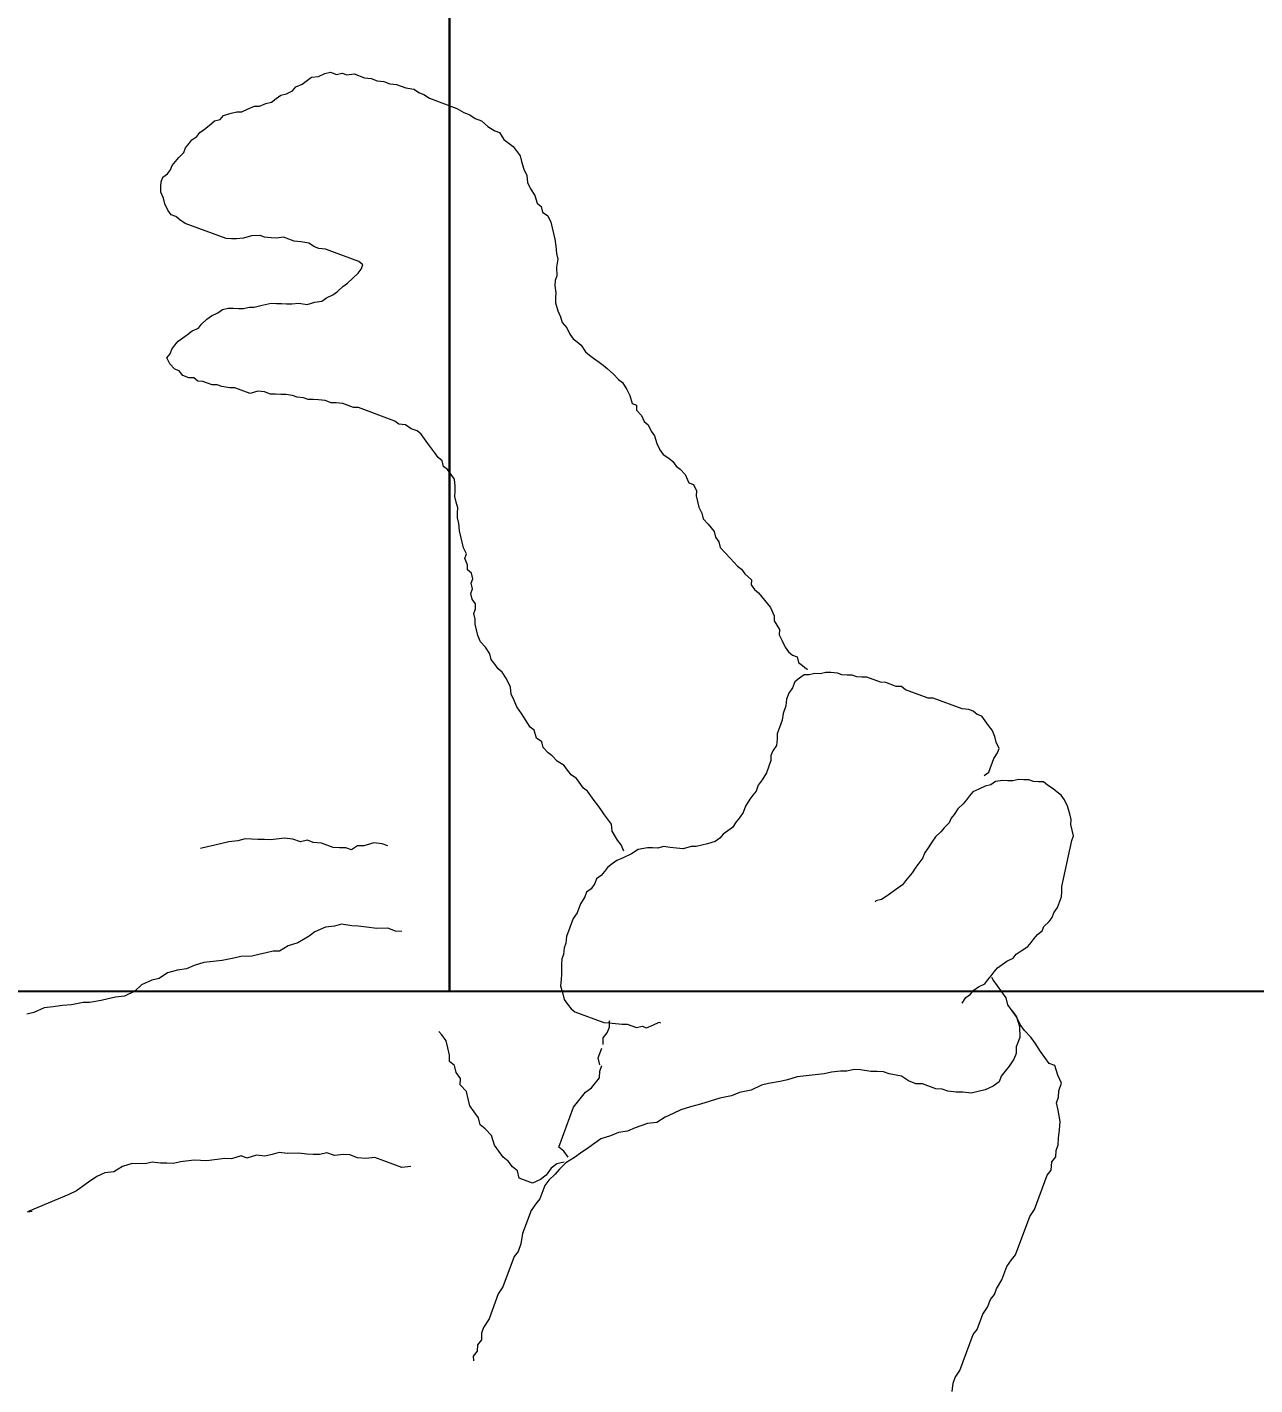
# Model space of a CAD drawing. Header units: millimetres. Extents: x 322668 to 332469, y 13187 to 20117.
# Drawn here: x 327996.64 to 328038.84, y 15993.25 to 16039.94 of the extents above; entities that cross this region are included whole.
import ezdxf

# ---------------------------------------------------------------- set-up
doc = ezdxf.new("R2010")
doc.units = ezdxf.units.MM
doc.header["$LTSCALE"] = 50
doc.header["$MEASUREMENT"] = 0
doc.header["$PDMODE"] = 3
doc.header["$PDSIZE"] = -0.5
doc.layers.get('0').update_dxf_attribs({"linetype": 'CONTINUOUS'})
doc.layers.get('DEFPOINTS').update_dxf_attribs({"linetype": 'CONTINUOUS'})
doc.layers.add('ekp-insan', color=251, linetype='CONTINUOUS', lineweight=15)
doc.layers.add('GRC-Ekipman', color=4, linetype='CONTINUOUS', lineweight=25)
doc.layers.add('MIM_OLCU-DIS', color=1, linetype='CONTINUOUS')
doc.styles.add('OLCU', font='TSIMPLEX.SHX', dxfattribs={"width": 0.7})
doc.dimstyles.new('200-OLCU-DIŞ', dxfattribs={"dimtxt": 30, "dimasz": 10, "dimexe": 0, "dimexo": 0, "dimgap": 10, "dimtad": 1, "dimdec": 1, "dimdsep": 46, "dimtxsty": 'OLCU', "dimblk1": 'DOT', "dimblk2": 'DOT', "dimsah": 1, "dimcen": 0, "dimclrd": 7, "dimclre": 7, "dimclrt": 4, "dimadec": 0, "dimazin": 0, "dimtfac": 1, "dimtdec": 1, "dimtix": 1, "dimtmove": 2, "dimatfit": 3, "dimldrblk": 'DOT', "dimfxl": 0, "dimtolj": 1, "dimarcsym": 0})

# ---------------------------------------------------------------- blocks, each defined once
blk = doc.blocks.new('_DOT')
at = {"color": 0, "linetype": 'ByBlock'}
blk.add_line((-0.5, 0), (-1, 0), dxfattribs=at)
at = {"color": 0, "linetype": 'ByBlock', "const_width": 0.5}
blk.add_lwpolyline([(-0.25, 0, 1), (0.25, 0, 1)], format="xyb", close=True, dxfattribs=at)
blk = doc.blocks.new('*D159')
at = {"layer": 'DEFPOINTS', "color": 0}
for p in [(329577.746, 18407.964, -57.501), (327588.544, 14892.995), (330092.587, 14892.995)]:
    blk.add_point(p, dxfattribs=at)
at = {"layer": 'MIM_OLCU-DIS', "color": 7, "lineweight": -2}
for p, q in [((330052.834, 18407.964), (330092.587, 18407.964)), ((330092.587, 18397.964), (330092.587, 14902.995)), ((330052.587, 14892.995), (330092.587, 14892.995))]:
    blk.add_line(p, q, dxfattribs=at)
at = {"layer": 'MIM_OLCU-DIS', "color": 7, "lineweight": -2, "xscale": 10, "yscale": 10, "zscale": 10}
for p, rotation in [((330092.587, 18407.964), 90), ((330092.587, 14892.995), 270)]:
    blk.add_blockref('_DOT', p, dxfattribs=dict(at, rotation=rotation))
at = {"layer": 'MIM_OLCU-DIS', "color": 4, "insert": (330067.587, 16650.479), "char_height": 30, "attachment_point": 5, "rotation": 90, "style": 'OLCU'}
blk.add_mtext('\\A1;3515', dxfattribs=at)
blk = doc.blocks.new('İNSAN-1')
for p, q in [((-32.544, 5.878), (-32.575, 5.591)), ((-32.809, 5.156), (-33.268, 3.91)), ((-32.647, 5.395), (-32.809, 5.156)), ((-32.575, 5.591), (-32.647, 5.395)), ((-16.074, 4.657), (-16.091, 4.813)), ((-16.357, 4.091), (-16.219, 4.264)), ((-16.219, 4.264), (-16.212, 4.485)), ((-16.212, 4.485), (-16.074, 4.657)), ((-33.406, 3.737), (-33.599, 3.212)), ((-33.268, 3.91), (-33.406, 3.737)), ((-16.436, 3.673), (-16.364, 3.87)), ((-16.364, 3.87), (-16.357, 4.091)), ((-16.937, 2.516), (-16.623, 3.369)), ((-16.623, 3.369), (-16.436, 3.673)), ((-33.762, 2.974), (-33.858, 2.712)), ((-33.599, 3.212), (-33.762, 2.974)), ((-34.069, 2.342), (-34.255, 2.038)), ((-33.996, 2.539), (-34.069, 2.342)), ((-33.858, 2.712), (-33.996, 2.539)), ((-17.099, 2.278), (-16.937, 2.516)), ((-34.255, 2.038), (-34.424, 1.579)), ((-17.485, 1.229), (-17.099, 2.278)), ((-34.424, 1.579), (-34.586, 1.341)), ((-34.725, 1.168), (-35.208, -0.144)), ((-34.586, 1.341), (-34.725, 1.168)), ((-17.72, 0.793), (-17.623, 1.056)), ((-17.623, 1.056), (-17.485, 1.229)), ((-17.775, 0.441), (-17.72, 0.793)), ((-18.065, -0.346), (-17.775, 0.441)), ((-35.37, -0.382), (-35.804, -1.563)), ((-35.208, -0.144), (-35.37, -0.382)), ((-18.227, -0.584), (-18.065, -0.346)), ((-2.172, -0.907), (-0.76, -0.31)), ((-0.76, -0.31), (-0.915, -0.327)), ((-18.534, -1.216), (-18.365, -0.757)), ((-18.365, -0.757), (-18.227, -0.584)), ((-2.442, -1.032), (-2.172, -0.907)), ((-18.9, -1.603), (-18.672, -1.389)), ((-18.672, -1.389), (-18.534, -1.216)), ((-18.386, -1.42), (-18.116, -1.295)), ((-18.116, -1.295), (-17.657, -1.465)), ((-3.143, -1.519), (-2.849, -1.329)), ((-2.849, -1.329), (-2.442, -1.032)), ((-35.943, -1.736), (-35.974, -2.022)), ((-35.804, -1.563), (-35.943, -1.736)), ((-19.266, -1.99), (-19.038, -1.775)), ((-19.038, -1.775), (-18.9, -1.603)), ((-18.955, -1.955), (-18.752, -1.807)), ((-18.752, -1.807), (-18.589, -1.568)), ((-18.589, -1.568), (-18.386, -1.42)), ((-17.657, -1.465), (-17.598, -1.71)), ((-17.598, -1.71), (-17.425, -1.848)), ((-17.425, -1.848), (-17.277, -2.052)), ((-13.93, -1.868), (-13.619, -1.834)), ((-13.619, -1.834), (-12.7, -2.172)), ((-4.351, -1.967), (-4.016, -1.867)), ((-4.016, -1.867), (-3.723, -1.677)), ((-3.723, -1.677), (-3.412, -1.643)), ((-3.412, -1.643), (-3.143, -1.519)), ((-36.112, -2.195), (-36.118, -2.416)), ((-35.974, -2.022), (-36.112, -2.195)), ((-20.057, -2.518), (-19.763, -2.328)), ((-19.763, -2.328), (-19.56, -2.179)), ((-19.56, -2.179), (-19.266, -1.99)), ((-19.339, -2.186), (-19.19, -2.39)), ((-19.201, -2.014), (-18.955, -1.955)), ((-17.277, -2.052), (-17.104, -2.19)), ((-17.104, -2.19), (-16.955, -2.393)), ((-12.7, -2.172), (-12.389, -2.137)), ((-12.389, -2.137), (-12.102, -2.168)), ((-12.102, -2.168), (-11.84, -2.265)), ((-11.84, -2.265), (-11.619, -2.272)), ((-11.619, -2.272), (-11.308, -2.237)), ((-11.308, -2.237), (-11.045, -2.334)), ((-11.045, -2.334), (-10.8, -2.275)), ((-10.8, -2.275), (-10.579, -2.282)), ((-10.579, -2.282), (-10.358, -2.289)), ((-10.358, -2.289), (-10.071, -2.32)), ((-10.071, -2.32), (-9.695, -2.31)), ((-9.695, -2.31), (-9.408, -2.341)), ((-9.408, -2.341), (-9.163, -2.282)), ((-9.163, -2.282), (-8.918, -2.223)), ((-8.918, -2.223), (-8.631, -2.254)), ((-8.631, -2.254), (-8.296, -2.154)), ((-8.296, -2.154), (-8.099, -2.227)), ((-8.099, -2.227), (-7.764, -2.127)), ((-7.764, -2.127), (-7.543, -2.134)), ((-7.543, -2.134), (-6.921, -2.064)), ((-6.921, -2.064), (-6.7, -2.071)), ((-6.7, -2.071), (-6.479, -2.078)), ((-6.479, -2.078), (-6.013, -2.026)), ((-6.013, -2.026), (-5.768, -1.968)), ((-5.768, -1.968), (-5.547, -1.974)), ((-5.547, -1.974), (-5.325, -1.981)), ((-5.325, -1.981), (-5.039, -2.012)), ((-5.039, -2.012), (-4.794, -1.954)), ((-4.794, -1.954), (-4.351, -1.967)), ((-36.191, -2.613), (-36.198, -2.834)), ((-36.118, -2.416), (-36.191, -2.613)), ((-20.464, -2.815), (-20.261, -2.666)), ((-20.261, -2.666), (-20.057, -2.518)), ((-19.017, -2.528), (-19.524, -3.906)), ((-19.19, -2.39), (-19.017, -2.528)), ((-16.955, -2.393), (-16.807, -2.597)), ((-16.807, -2.597), (-16.706, -2.932)), ((-36.229, -3.12), (-36.26, -3.407)), ((-36.198, -2.834), (-36.229, -3.12)), ((-22.074, -3.34), (-21.649, -3.198)), ((-21.649, -3.198), (-21.38, -3.074)), ((-21.38, -3.074), (-21.069, -3.039)), ((-21.069, -3.039), (-20.799, -2.915)), ((-20.799, -2.915), (-20.464, -2.815)), ((-16.706, -2.932), (-16.492, -3.16)), ((-16.492, -3.16), (-16.319, -3.298)), ((-36.26, -3.407), (-36.183, -3.807)), ((-23.217, -3.813), (-22.947, -3.689)), ((-22.947, -3.689), (-22.678, -3.564)), ((-22.678, -3.564), (-22.385, -3.374)), ((-22.385, -3.374), (-22.074, -3.34)), ((-16.319, -3.298), (-16.26, -3.543)), ((-16.26, -3.543), (-16.112, -3.747)), ((-36.125, -4.052), (-36.197, -4.249)), ((-36.183, -3.807), (-36.125, -4.052)), ((-24.557, -4.214), (-24.222, -4.113)), ((-24.222, -4.113), (-23.887, -4.013)), ((-23.887, -4.013), (-23.552, -3.913)), ((-23.552, -3.913), (-23.217, -3.813)), ((-19.662, -4.078), (-19.801, -4.251)), ((-19.524, -3.906), (-19.662, -4.078)), ((-16.112, -3.747), (-15.963, -3.95)), ((-15.963, -3.95), (-15.904, -4.196)), ((-15.904, -4.196), (-15.846, -4.441)), ((-36.204, -4.47), (-36.301, -4.733)), ((-36.197, -4.249), (-36.204, -4.47)), ((-34.156, -4.777), (-33.952, -4.629)), ((-33.952, -4.629), (-33.682, -4.504)), ((-33.682, -4.504), (-33.437, -4.446)), ((-33.437, -4.446), (-33.192, -4.387)), ((-33.192, -4.387), (-32.905, -4.418)), ((-32.905, -4.418), (-32.684, -4.425)), ((-32.684, -4.425), (-32.398, -4.456)), ((-32.398, -4.456), (-32.201, -4.529)), ((-32.201, -4.529), (-31.98, -4.535)), ((-31.98, -4.535), (-31.52, -4.705)), ((-26.232, -4.714), (-25.987, -4.656)), ((-25.987, -4.656), (-25.628, -4.49)), ((-25.628, -4.49), (-25.227, -4.414)), ((-25.227, -4.414), (-24.957, -4.29)), ((-24.957, -4.29), (-24.557, -4.214)), ((-20.142, -4.572), (-20.28, -4.745)), ((-19.939, -4.424), (-20.142, -4.572)), ((-19.801, -4.251), (-19.939, -4.424)), ((-15.846, -4.441), (-15.631, -4.669)), ((-15.631, -4.669), (-15.638, -4.89)), ((-36.301, -4.733), (-36.176, -5.002)), ((-36.176, -5.002), (-36.076, -5.337)), ((-34.366, -5.147), (-34.228, -4.974)), ((-34.228, -4.974), (-34.156, -4.777)), ((-31.52, -4.705), (-31.299, -4.711)), ((-31.299, -4.711), (-31.036, -4.808)), ((-31.036, -4.808), (-30.798, -4.97)), ((-30.798, -4.97), (-30.38, -5.05)), ((-30.38, -5.05), (-30.183, -5.122)), ((-30.183, -5.122), (-29.962, -5.129)), ((-29.962, -5.129), (-29.741, -5.136)), ((-28.701, -5.146), (-28.391, -5.112)), ((-28.391, -5.112), (-28.145, -5.053)), ((-28.145, -5.053), (-27.213, -4.949)), ((-27.213, -4.949), (-26.878, -4.849)), ((-26.878, -4.849), (-26.633, -4.79)), ((-26.633, -4.79), (-26.232, -4.714)), ((-20.419, -4.918), (-20.425, -5.139)), ((-20.28, -4.745), (-20.419, -4.918)), ((-15.638, -4.89), (-15.49, -5.093)), ((-15.49, -5.093), (-15.431, -5.338)), ((-36.076, -5.337), (-35.879, -5.409)), ((-35.879, -5.409), (-35.73, -5.613)), ((-34.739, -5.754), (-34.666, -5.558)), ((-34.666, -5.558), (-34.504, -5.319)), ((-34.504, -5.319), (-34.366, -5.147)), ((-29.741, -5.136), (-29.389, -5.191)), ((-29.389, -5.191), (-29.168, -5.198)), ((-29.168, -5.198), (-28.922, -5.139)), ((-28.922, -5.139), (-28.701, -5.146)), ((-20.425, -5.139), (-20.498, -5.335)), ((-20.432, -5.36), (-20.373, -5.605)), ((-15.431, -5.338), (-15.258, -5.476)), ((-15.258, -5.476), (-15.265, -5.697)), ((-35.73, -5.613), (-35.582, -5.817)), ((-35.582, -5.817), (-35.391, -6.11)), ((-34.866, -6.303), (-34.746, -5.975)), ((-34.746, -5.975), (-34.739, -5.754)), ((-20.542, -6.064), (-20.549, -6.285)), ((-20.373, -5.605), (-20.494, -5.933)), ((-15.265, -5.697), (-15.206, -5.943)), ((-15.206, -5.943), (-15.147, -6.188)), ((-35.391, -6.11), (-35.243, -6.314)), ((-35.243, -6.314), (-35.029, -6.542)), ((-34.856, -6.68), (-34.866, -6.303)), ((-20.687, -6.458), (-20.76, -6.654)), ((-20.549, -6.285), (-20.687, -6.458)), ((-15.147, -6.188), (-14.998, -6.391)), ((-14.998, -6.391), (-14.891, -6.505)), ((-35.029, -6.542), (-34.88, -6.745)), ((-34.88, -6.745), (-34.756, -7.015)), ((-34.756, -7.015), (-34.856, -6.68)), ((-22.465, -6.826), (-22.517, -6.806)), ((-22.251, -6.727), (-22.465, -6.826)), ((-22.037, -6.628), (-22.251, -6.727)), ((-21.88, -6.686), (-22.037, -6.628)), ((-21.686, -6.639), (-21.88, -6.686)), ((-21.373, -6.754), (-21.686, -6.639)), ((-21.198, -6.76), (-21.373, -6.754)), ((-20.97, -6.784), (-21.198, -6.76)), ((-20.742, -6.809), (-20.97, -6.784)), ((-20.76, -6.654), (-20.767, -6.875)), ((-20.767, -6.875), (-20.742, -6.81)), ((-20.567, -6.814), (-20.742, -6.809)), ((-19.576, -7.179), (-20.567, -6.814)), ((-34.756, -7.015), (-34.607, -7.218)), ((-34.607, -7.218), (-34.756, -7.015)), ((-34.607, -7.218), (-34.458, -7.422)), ((-34.458, -7.422), (-34.4, -7.667)), ((-19.439, -7.289), (-19.576, -7.179)), ((-19.321, -7.45), (-19.439, -7.289)), ((-19.203, -7.612), (-19.321, -7.45)), ((-2.663, -7.505), (-2.263, -7.429)), ((-2.263, -7.429), (-1.952, -7.395)), ((-1.952, -7.395), (-1.641, -7.36)), ((-1.641, -7.36), (-1.33, -7.326)), ((-1.33, -7.326), (-0.971, -7.16)), ((-0.971, -7.16), (-0.726, -7.101)), ((-34.4, -7.667), (-34.251, -7.871)), ((-34.251, -7.871), (-34.102, -8.075)), ((-33.287, -7.929), (-33.449, -8.047)), ((-33.177, -7.792), (-33.287, -7.929)), ((-33.016, -7.674), (-33.177, -7.792)), ((-32.887, -7.485), (-33.016, -7.674)), ((-19.156, -7.807), (-19.203, -7.612)), ((-19.077, -8.073), (-19.156, -7.807)), ((-4.674, -8.106), (-4.446, -7.892)), ((-4.446, -7.892), (-4.086, -7.727)), ((-4.086, -7.727), (-3.776, -7.692)), ((-3.776, -7.692), (-3.53, -7.633)), ((-3.53, -7.633), (-3.285, -7.575)), ((-3.285, -7.575), (-2.885, -7.499)), ((-2.885, -7.499), (-2.663, -7.505)), ((-34.102, -8.075), (-33.954, -8.278)), ((-33.954, -8.278), (-33.912, -8.368)), ((-33.772, -8.282), (-33.882, -8.42)), ((-33.663, -8.145), (-33.772, -8.282)), ((-33.449, -8.047), (-33.663, -8.145)), ((-19.107, -8.476), (-19.101, -8.3)), ((-19.101, -8.3), (-19.077, -8.073)), ((-5.571, -8.521), (-5.278, -8.331)), ((-5.278, -8.331), (-5.033, -8.272)), ((-5.033, -8.272), (-4.674, -8.106)), ((-34.263, -8.812), (-34.425, -8.93)), ((-34.101, -8.694), (-34.263, -8.812)), ((-33.992, -8.557), (-34.101, -8.694)), ((-33.882, -8.42), (-33.992, -8.557)), ((-19.123, -9.002), (-19.118, -8.827)), ((-19.118, -8.827), (-19.107, -8.476)), ((-6.822, -8.88), (-6.487, -8.78)), ((-6.487, -8.78), (-6.217, -8.656)), ((-6.217, -8.656), (-5.906, -8.621)), ((-5.906, -8.621), (-5.571, -8.521)), ((-34.91, -9.283), (-35.143, -9.434)), ((-34.748, -9.165), (-34.91, -9.283)), ((-34.639, -9.028), (-34.748, -9.165)), ((-34.425, -8.93), (-34.639, -9.028)), ((-19.205, -9.386), (-19.181, -9.158)), ((-19.181, -9.158), (-19.123, -9.002)), ((-9.716, -9.453), (-9.422, -9.264)), ((-9.422, -9.264), (-9.201, -9.27)), ((-9.201, -9.27), (-8.956, -9.212)), ((-8.956, -9.212), (-8.711, -9.153)), ((-8.711, -9.153), (-8.466, -9.094)), ((-8.466, -9.094), (-8.089, -9.084)), ((-8.089, -9.084), (-7.844, -9.025)), ((-7.844, -9.025), (-7.443, -8.949)), ((-7.443, -8.949), (-7.132, -8.915)), ((-7.132, -8.915), (-6.822, -8.88)), ((-35.362, -9.708), (-35.472, -9.845)), ((-35.253, -9.571), (-35.362, -9.708)), ((-35.143, -9.434), (-35.253, -9.571)), ((-19.517, -10.395), (-19.287, -9.77)), ((-19.287, -9.77), (-19.263, -9.542)), ((-19.263, -9.542), (-19.205, -9.386)), ((-10.638, -9.933), (-10.434, -9.785)), ((-10.434, -9.785), (-10.051, -9.554)), ((-10.051, -9.554), (-9.716, -9.453)), ((-35.691, -10.12), (-35.872, -10.29)), ((-35.634, -9.963), (-35.691, -10.12)), ((-35.472, -9.845), (-35.634, -9.963)), ((-13.626, -9.951), (-13.405, -9.958)), ((-13.405, -9.958), (-13.142, -10.055)), ((-13.142, -10.055), (-12.766, -10.044)), ((-12.766, -10.044), (-12.413, -10.099)), ((-12.413, -10.099), (-12.127, -10.13)), ((-12.127, -10.13), (-11.905, -10.137)), ((-11.905, -10.137), (-11.553, -10.193)), ((-11.553, -10.193), (-11.308, -10.134)), ((-11.308, -10.134), (-10.997, -10.099)), ((-10.997, -10.099), (-10.638, -9.933)), ((-36.04, -10.583), (-36.168, -10.772)), ((-35.982, -10.427), (-36.04, -10.583)), ((-35.872, -10.29), (-35.982, -10.427)), ((-19.761, -10.897), (-19.646, -10.584)), ((-19.646, -10.584), (-19.517, -10.395)), ((-36.303, -11.137), (-36.308, -11.312)), ((-36.168, -10.772), (-36.303, -11.137)), ((-30.51, -11.317), (-30.348, -11.199)), ((-30.348, -11.199), (-30.115, -11.048)), ((-30.115, -11.048), (-29.92, -11.002)), ((-29.92, -11.002), (-29.901, -10.95)), ((-19.967, -11.294), (-19.909, -11.138)), ((-19.909, -11.138), (-19.761, -10.897)), ((-36.313, -11.488), (-36.661, -13.075)), ((-36.308, -11.312), (-36.313, -11.488)), ((-30.943, -11.69), (-30.833, -11.553)), ((-30.833, -11.553), (-30.672, -11.435)), ((-30.672, -11.435), (-30.51, -11.317)), ((-20.315, -11.758), (-20.257, -11.601)), ((-20.257, -11.601), (-20.129, -11.412)), ((-20.129, -11.412), (-19.967, -11.294)), ((-31.291, -12.153), (-31.162, -11.964)), ((-31.162, -11.964), (-30.943, -11.69)), ((-20.696, -12.15), (-20.586, -12.013)), ((-20.586, -12.013), (-20.477, -11.876)), ((-20.477, -11.876), (-20.315, -11.758)), ((-31.587, -12.636), (-31.53, -12.48)), ((-31.53, -12.48), (-31.401, -12.291)), ((-31.401, -12.291), (-31.291, -12.153)), ((-21.519, -12.616), (-21.233, -12.484)), ((-21.233, -12.484), (-21.02, -12.386)), ((-21.02, -12.386), (-20.858, -12.268)), ((-20.858, -12.268), (-20.696, -12.15)), ((-31.974, -13.204), (-31.845, -13.014)), ((-31.845, -13.014), (-31.716, -12.825)), ((-31.716, -12.825), (-31.587, -12.636)), ((-24.557, -13.154), (-24.396, -13.036)), ((-24.396, -13.036), (-24.13, -12.956)), ((-24.13, -12.956), (-23.935, -12.909)), ((-23.935, -12.909), (-23.74, -12.863)), ((-23.74, -12.863), (-23.565, -12.868)), ((-23.565, -12.868), (-23.299, -12.789)), ((-23.299, -12.789), (-23.071, -12.813)), ((-23.071, -12.813), (-22.843, -12.838)), ((-22.843, -12.838), (-22.616, -12.863)), ((-22.616, -12.863), (-22.421, -12.816)), ((-22.421, -12.816), (-22.245, -12.822)), ((-22.245, -12.822), (-22.07, -12.827)), ((-22.07, -12.827), (-21.752, -12.767)), ((-21.752, -12.767), (-21.519, -12.616)), ((-21.258, -12.712), (-21.159, -12.926)), ((-21.159, -12.926), (-21.041, -13.087)), ((-13.141, -12.886), (-12.944, -12.958)), ((-12.944, -12.958), (-12.657, -12.989)), ((-12.657, -12.989), (-12.322, -12.889)), ((-12.322, -12.889), (-12.101, -12.896)), ((-12.101, -12.896), (-11.897, -12.748)), ((-11.897, -12.748), (-11.701, -12.82)), ((-11.701, -12.82), (-11.479, -12.827)), ((-11.479, -12.827), (-11.258, -12.834)), ((-11.258, -12.834), (-10.865, -12.979)), ((-10.865, -12.979), (-10.578, -13.01)), ((-10.578, -13.01), (-10.381, -13.082)), ((-10.381, -13.082), (-10.136, -13.024)), ((-10.136, -13.024), (-9.873, -13.12)), ((-8.236, -13.127), (-7.991, -13.068)), ((-7.991, -13.068), (-7.68, -13.034)), ((-7.68, -13.034), (-7.435, -12.975)), ((-7.435, -12.975), (-7.189, -12.916)), ((-7.189, -12.916), (-6.944, -12.858)), ((-6.944, -12.858), (-6.699, -12.799)), ((-36.661, -13.075), (-36.719, -13.231)), ((-36.719, -13.231), (-36.672, -13.426)), ((-36.672, -13.426), (-36.625, -13.621)), ((-32.445, -13.681), (-32.264, -13.511)), ((-32.264, -13.511), (-32.155, -13.374)), ((-32.155, -13.374), (-31.974, -13.204)), ((-25.119, -13.716), (-24.991, -13.526)), ((-24.991, -13.526), (-24.829, -13.409)), ((-24.829, -13.409), (-24.667, -13.291)), ((-24.667, -13.291), (-24.557, -13.154)), ((-21.041, -13.087), (-20.857, -13.392)), ((-20.857, -13.392), (-20.83, -13.638)), ((-9.873, -13.12), (-9.587, -13.151)), ((-9.587, -13.151), (-9.12, -13.099)), ((-9.12, -13.099), (-8.899, -13.106)), ((-8.899, -13.106), (-8.678, -13.113)), ((-8.678, -13.113), (-8.457, -13.12)), ((-8.457, -13.12), (-8.236, -13.127)), ((-36.625, -13.621), (-36.631, -13.796)), ((-36.631, -13.796), (-36.584, -13.991)), ((-36.584, -13.991), (-36.504, -14.257)), ((-32.741, -14.163), (-32.612, -13.974)), ((-32.612, -13.974), (-32.503, -13.837)), ((-32.503, -13.837), (-32.445, -13.681)), ((-25.358, -14.042), (-25.229, -13.853)), ((-25.229, -13.853), (-25.119, -13.716)), ((-20.83, -13.638), (-20.594, -13.962)), ((-20.594, -13.962), (-20.476, -14.124)), ((-36.504, -14.257), (-36.405, -14.471)), ((-36.405, -14.471), (-36.287, -14.632)), ((-33.141, -14.607), (-33.032, -14.47)), ((-33.032, -14.47), (-32.922, -14.333)), ((-32.922, -14.333), (-32.741, -14.163)), ((-25.583, -14.492), (-25.435, -14.25)), ((-25.435, -14.25), (-25.358, -14.042)), ((-20.476, -14.124), (-20.358, -14.285)), ((-20.358, -14.285), (-20.24, -14.447)), ((-20.24, -14.447), (-20.122, -14.609)), ((-36.287, -14.632), (-36.15, -14.742)), ((-36.15, -14.742), (-36.013, -14.852)), ((-36.013, -14.852), (-35.824, -14.98)), ((-33.679, -14.942), (-33.465, -14.843)), ((-33.465, -14.843), (-33.251, -14.744)), ((-33.251, -14.744), (-33.141, -14.607)), ((-25.879, -14.974), (-25.802, -14.766)), ((-25.802, -14.766), (-25.692, -14.629)), ((-25.692, -14.629), (-25.583, -14.492)), ((-20.122, -14.609), (-20.004, -14.771)), ((-20.004, -14.771), (-19.867, -14.88)), ((-19.867, -14.88), (-19.631, -15.204)), ((-35.824, -14.98), (-35.687, -15.09)), ((-35.687, -15.09), (-35.511, -15.096)), ((-35.511, -15.096), (-35.335, -15.101)), ((-35.335, -15.101), (-35.179, -15.159)), ((-35.179, -15.159), (-35.004, -15.164)), ((-35.004, -15.164), (-34.828, -15.17)), ((-34.828, -15.17), (-34.633, -15.123)), ((-34.633, -15.123), (-34.458, -15.128)), ((-34.458, -15.128), (-34.282, -15.134)), ((-34.282, -15.134), (-34.035, -15.106)), ((-34.035, -15.106), (-33.874, -14.989)), ((-33.874, -14.989), (-33.679, -14.942)), ((-33.638, -15.312), (-33.799, -15.43)), ((-26.309, -15.821), (-26.155, -15.405)), ((-26.155, -15.405), (-26.007, -15.163)), ((-26.007, -15.163), (-25.879, -14.974)), ((-19.631, -15.204), (-19.441, -15.333)), ((-19.441, -15.333), (-19.323, -15.494)), ((-33.799, -15.43), (-33.972, -15.899)), ((-26.314, -15.997), (-26.309, -15.821)), ((-19.323, -15.494), (-19.205, -15.656)), ((-19.205, -15.656), (-18.964, -15.804)), ((-18.964, -15.804), (-18.794, -15.985)), ((-34.101, -16.088), (-34.158, -16.244)), ((-34.158, -16.244), (-34.059, -16.458)), ((-33.972, -15.899), (-34.101, -16.088)), ((-26.501, -16.342), (-26.372, -16.153)), ((-26.372, -16.153), (-26.314, -15.997)), ((-18.794, -15.985), (-18.657, -16.095)), ((-18.657, -16.095), (-18.486, -16.276)), ((-18.486, -16.276), (-18.44, -16.47)), ((-34.059, -16.458), (-34.013, -16.653)), ((-34.013, -16.653), (-33.914, -16.867)), ((-26.703, -17.214), (-26.531, -16.745)), ((-26.531, -16.745), (-26.525, -16.57)), ((-26.525, -16.57), (-26.501, -16.342)), ((-18.44, -16.47), (-18.25, -16.599)), ((-18.25, -16.599), (-18.171, -16.865)), ((-33.914, -16.867), (-33.796, -17.028)), ((-33.796, -17.028), (-33.678, -17.19)), ((-33.678, -17.19), (-33.56, -17.352)), ((-26.728, -17.442), (-26.703, -17.214)), ((-18.171, -16.865), (-18.034, -16.975)), ((-18.034, -16.975), (-17.732, -17.441)), ((-33.56, -17.352), (-33.404, -17.409)), ((-33.404, -17.409), (-33.266, -17.519)), ((-33.266, -17.519), (-33.11, -17.577)), ((-33.11, -17.577), (-32.882, -17.601)), ((-32.882, -17.601), (-31.892, -17.966)), ((-26.848, -17.93), (-26.824, -17.702)), ((-26.824, -17.702), (-26.728, -17.442)), ((-17.732, -17.441), (-17.581, -17.674)), ((-17.581, -17.674), (-17.482, -17.888)), ((-31.892, -17.966), (-31.717, -17.971)), ((-31.717, -17.971), (-30.935, -18.259)), ((-27.054, -18.327), (-26.925, -18.138)), ((-26.925, -18.138), (-26.848, -17.93)), ((-17.482, -17.888), (-17.383, -18.102)), ((-17.383, -18.102), (-17.355, -18.348)), ((-30.935, -18.259), (-30.798, -18.369)), ((-30.798, -18.369), (-30.622, -18.374)), ((-30.622, -18.374), (-30.257, -18.508)), ((-30.257, -18.508), (-30.082, -18.514)), ((-30.082, -18.514), (-29.613, -18.687)), ((-27.454, -18.771), (-27.292, -18.654)), ((-27.292, -18.654), (-27.13, -18.536)), ((-27.13, -18.536), (-27.054, -18.327)), ((-17.355, -18.348), (-17.224, -18.633)), ((-17.224, -18.633), (-17.073, -18.866)), ((-29.613, -18.687), (-29.437, -18.692)), ((-29.437, -18.692), (-29.262, -18.698)), ((-29.262, -18.698), (-29.105, -18.755)), ((-29.105, -18.755), (-28.93, -18.761)), ((-28.93, -18.761), (-28.754, -18.766)), ((-28.754, -18.766), (-28.598, -18.824)), ((-28.598, -18.824), (-28.37, -18.848)), ((-28.37, -18.848), (-28.195, -18.854)), ((-28.195, -18.854), (-28, -18.807)), ((-28, -18.807), (-27.824, -18.813)), ((-27.824, -18.813), (-27.63, -18.766)), ((-27.63, -18.766), (-27.454, -18.771)), ((-27.531, -18.98), (-27.583, -18.961)), ((-27.394, -19.089), (-27.531, -18.98)), ((-27.256, -19.199), (-27.394, -19.089)), ((-17.073, -18.866), (-16.936, -18.976)), ((-16.936, -18.976), (-16.818, -19.138)), ((-16.818, -19.138), (-16.7, -19.3)), ((-27.21, -19.394), (-27.256, -19.199)), ((-27.053, -19.451), (-27.21, -19.394)), ((-26.916, -19.561), (-27.053, -19.451)), ((-26.798, -19.723), (-26.916, -19.561)), ((-16.7, -19.3), (-16.653, -19.494)), ((-16.653, -19.494), (-16.502, -19.727)), ((-26.699, -19.937), (-26.798, -19.723)), ((-26.6, -20.15), (-26.699, -19.937)), ((-16.502, -19.727), (-16.332, -19.908)), ((-16.332, -19.908), (-16.233, -20.122)), ((-26.606, -20.326), (-26.6, -20.15)), ((-26.422, -20.63), (-26.606, -20.326)), ((-16.233, -20.122), (-16.186, -20.317)), ((-16.186, -20.317), (-16.14, -20.511)), ((-16.14, -20.511), (-16.145, -20.687)), ((-26.427, -20.806), (-26.422, -20.63)), ((-26.296, -21.091), (-26.427, -20.806)), ((-16.098, -20.881), (-16.156, -21.038)), ((-16.145, -20.687), (-16.098, -20.881)), ((-25.889, -21.595), (-26.296, -21.091)), ((-16.156, -21.038), (-16.161, -21.213)), ((-16.161, -21.213), (-16.043, -21.375)), ((-16.043, -21.375), (-15.996, -21.57)), ((-25.752, -21.705), (-25.889, -21.595)), ((-25.634, -21.867), (-25.752, -21.705)), ((-25.64, -22.042), (-25.634, -21.867)), ((-16.007, -21.921), (-16.065, -22.077)), ((-15.996, -21.57), (-16.054, -21.726)), ((-16.054, -21.726), (-16.007, -21.921)), ((-25.417, -22.242), (-25.64, -22.042)), ((-25.299, -22.404), (-25.417, -22.242)), ((-25.162, -22.514), (-25.299, -22.404)), ((-16.065, -22.077), (-16.018, -22.271)), ((-16.018, -22.271), (-15.881, -22.381)), ((-15.881, -22.381), (-15.886, -22.557)), ((-24.907, -22.785), (-25.162, -22.514)), ((-24.737, -22.966), (-24.907, -22.785)), ((-15.886, -22.557), (-15.788, -22.77)), ((-15.788, -22.77), (-15.845, -22.927)), ((-24.567, -23.147), (-24.737, -22.966)), ((-24.52, -23.341), (-24.567, -23.147)), ((-24.402, -23.503), (-24.52, -23.341)), ((-15.845, -22.927), (-15.746, -23.141)), ((-15.746, -23.141), (-15.699, -23.335)), ((-15.699, -23.335), (-15.606, -23.724)), ((-24.355, -23.698), (-24.402, -23.503)), ((-24.152, -23.95), (-24.355, -23.698)), ((-15.606, -23.724), (-15.579, -23.971)), ((-23.982, -24.131), (-24.152, -23.95)), ((-23.935, -24.326), (-23.982, -24.131)), ((-15.579, -23.971), (-15.532, -24.166)), ((-15.532, -24.166), (-15.537, -24.341)), ((-23.837, -24.54), (-23.935, -24.326)), ((-23.79, -24.734), (-23.837, -24.54)), ((-23.743, -24.929), (-23.79, -24.734)), ((-15.537, -24.341), (-15.543, -24.517)), ((-15.543, -24.517), (-15.496, -24.711)), ((-15.496, -24.711), (-15.449, -24.906)), ((-23.749, -25.104), (-23.743, -24.929)), ((-23.65, -25.318), (-23.749, -25.104)), ((-15.455, -25.082), (-15.46, -25.257)), ((-15.449, -24.906), (-15.455, -25.082)), ((-23.493, -25.376), (-23.65, -25.318)), ((-23.362, -25.661), (-23.493, -25.376)), ((-23.192, -25.842), (-23.362, -25.661)), ((-15.46, -25.257), (-15.433, -25.504)), ((-15.433, -25.504), (-15.197, -25.827)), ((-23.054, -25.951), (-23.192, -25.842)), ((-22.936, -26.113), (-23.054, -25.951)), ((-22.799, -26.223), (-22.936, -26.113)), ((-15.197, -25.827), (-15.059, -25.937)), ((-15.059, -25.937), (-15.013, -26.132)), ((-15.013, -26.132), (-14.875, -26.241)), ((-22.61, -26.352), (-22.799, -26.223)), ((-22.492, -26.513), (-22.61, -26.352)), ((-22.393, -26.727), (-22.492, -26.513)), ((-14.875, -26.241), (-14.757, -26.403)), ((-14.757, -26.403), (-14.521, -26.726)), ((-22.313, -26.993), (-22.393, -26.727)), ((-22.195, -27.155), (-22.313, -26.993)), ((-14.521, -26.726), (-14.403, -26.888)), ((-14.403, -26.888), (-14.285, -27.05)), ((-14.285, -27.05), (-14.148, -27.16)), ((-22.097, -27.369), (-22.195, -27.155)), ((-21.959, -27.478), (-22.097, -27.369)), ((-21.861, -27.692), (-21.959, -27.478)), ((-14.148, -27.16), (-13.94, -27.236)), ((-13.94, -27.236), (-13.75, -27.365)), ((-13.75, -27.365), (-13.523, -27.39)), ((-13.523, -27.39), (-13.386, -27.5)), ((-13.386, -27.5), (-12.135, -27.96)), ((-21.69, -27.873), (-21.861, -27.692)), ((-21.696, -28.049), (-21.69, -27.873)), ((-12.135, -27.96), (-11.959, -27.965)), ((-11.959, -27.965), (-11.594, -28.1)), ((-21.539, -28.106), (-21.696, -28.049)), ((-21.46, -28.372), (-21.539, -28.106)), ((-21.361, -28.586), (-21.46, -28.372)), ((-11.594, -28.1), (-11.367, -28.124)), ((-11.367, -28.124), (-11.191, -28.13)), ((-11.191, -28.13), (-10.983, -28.207)), ((-10.983, -28.207), (-10.755, -28.231)), ((-10.755, -28.231), (-10.579, -28.237)), ((-10.579, -28.237), (-10.404, -28.242)), ((-10.404, -28.242), (-10.248, -28.3)), ((-10.248, -28.3), (-10.02, -28.324)), ((-10.02, -28.324), (-9.864, -28.382)), ((-9.864, -28.382), (-9.636, -28.407)), ((-9.636, -28.407), (-9.46, -28.412)), ((-9.46, -28.412), (-9.285, -28.418)), ((-9.285, -28.418), (-9.109, -28.423)), ((-9.109, -28.423), (-8.901, -28.5)), ((-8.673, -28.524), (-8.407, -28.445)), ((-8.407, -28.445), (-7.886, -28.637)), ((-21.21, -28.819), (-21.361, -28.586)), ((-21.073, -28.929), (-21.21, -28.819)), ((-20.903, -29.11), (-21.073, -28.929)), ((-8.901, -28.5), (-8.673, -28.524)), ((-7.886, -28.637), (-7.71, -28.642)), ((-7.71, -28.642), (-7.431, -28.686)), ((-7.431, -28.686), (-7.274, -28.744)), ((-7.274, -28.744), (-7.099, -28.749)), ((-7.099, -28.749), (-6.786, -28.864)), ((-6.786, -28.864), (-6.61, -28.87)), ((-6.61, -28.87), (-6.473, -28.979)), ((-20.68, -29.31), (-20.903, -29.11)), ((-20.543, -29.419), (-20.68, -29.31)), ((-6.473, -28.979), (-6.298, -28.985)), ((-6.298, -28.985), (-6.089, -29.062)), ((-6.089, -29.062), (-5.971, -29.223)), ((-5.971, -29.223), (-5.815, -29.281)), ((-5.815, -29.281), (-5.645, -29.462)), ((-20.406, -29.529), (-20.543, -29.419)), ((-20.217, -29.658), (-20.406, -29.529)), ((-20.08, -29.767), (-20.217, -29.658)), ((-19.942, -29.877), (-20.08, -29.767)), ((-19.791, -30.11), (-19.942, -29.877)), ((-5.656, -29.813), (-5.713, -29.969)), ((-5.546, -29.676), (-5.656, -29.813)), ((-5.645, -29.462), (-5.546, -29.676)), ((-19.654, -30.22), (-19.791, -30.11)), ((-19.517, -30.329), (-19.654, -30.22)), ((-19.399, -30.491), (-19.517, -30.329)), ((-5.932, -30.243), (-6.094, -30.361)), ((-5.823, -30.106), (-5.932, -30.243)), ((-5.713, -29.969), (-5.823, -30.106)), ((-19.3, -30.705), (-19.399, -30.491)), ((-19.13, -30.886), (-19.3, -30.705)), ((-6.632, -30.696), (-6.741, -30.833)), ((-6.418, -30.597), (-6.632, -30.696)), ((-6.256, -30.479), (-6.418, -30.597)), ((-6.094, -30.361), (-6.256, -30.479)), ((-19.083, -31.081), (-19.13, -30.886)), ((-18.985, -31.294), (-19.083, -31.081)), ((-7.298, -31.219), (-7.46, -31.337)), ((-7.084, -31.121), (-7.298, -31.219)), ((-6.922, -31.003), (-7.084, -31.121)), ((-6.741, -30.833), (-6.922, -31.003)), ((-18.905, -31.56), (-18.985, -31.294)), ((-18.916, -31.911), (-18.91, -31.736)), ((-18.91, -31.736), (-18.905, -31.56)), ((-11.039, -31.735), (-11.253, -31.834)), ((-10.877, -31.617), (-11.039, -31.735)), ((-10.63, -31.59), (-10.877, -31.617)), ((-10.364, -31.51), (-10.63, -31.59)), ((-10.084, -31.554), (-10.364, -31.51)), ((-9.838, -31.527), (-10.084, -31.554)), ((-9.662, -31.532), (-9.838, -31.527)), ((-9.486, -31.538), (-9.662, -31.532)), ((-9.311, -31.543), (-9.486, -31.538)), ((-9.135, -31.549), (-9.311, -31.543)), ((-8.817, -31.488), (-9.135, -31.549)), ((-8.551, -31.409), (-8.817, -31.488)), ((-8.376, -31.414), (-8.551, -31.409)), ((-8.181, -31.368), (-8.376, -31.414)), ((-8.005, -31.373), (-8.181, -31.368)), ((-7.83, -31.378), (-8.005, -31.373)), ((-7.654, -31.384), (-7.83, -31.378)), ((-7.46, -31.337), (-7.654, -31.384)), ((-18.888, -32.158), (-18.916, -31.911)), ((-18.894, -32.334), (-18.888, -32.158)), ((-11.595, -32.122), (-11.757, -32.24)), ((-11.414, -31.952), (-11.595, -32.122)), ((-11.253, -31.834), (-11.414, -31.952)), ((-18.951, -32.49), (-18.894, -32.334)), ((-18.943, -32.789), (-18.951, -32.49)), ((-12.119, -32.58), (-12.229, -32.717)), ((-11.938, -32.41), (-12.119, -32.58)), ((-11.757, -32.24), (-11.938, -32.41)), ((-18.987, -33.068), (-18.943, -32.789)), ((-18.94, -33.263), (-18.987, -33.068)), ((-12.229, -32.717), (-12.286, -32.873)), ((-12.286, -32.873), (-12.149, -32.983)), ((-12.149, -32.983), (-11.002, -33.405)), ((-18.912, -33.51), (-18.94, -33.263)), ((-18.885, -33.756), (-18.912, -33.51)), ((-11.002, -33.405), (-10.775, -33.429)), ((-10.775, -33.429), (-10.618, -33.487)), ((-10.618, -33.487), (-10.429, -33.616)), ((-18.838, -33.951), (-18.885, -33.756)), ((-18.791, -34.146), (-18.838, -33.951)), ((-10.429, -33.616), (-10.149, -33.66)), ((-10.149, -33.66), (-9.922, -33.684)), ((-9.922, -33.684), (-9.557, -33.819)), ((-9.557, -33.819), (-9.31, -33.791)), ((-9.31, -33.791), (-9.134, -33.797)), ((-9.134, -33.797), (-8.907, -33.821)), ((-8.907, -33.821), (-8.75, -33.879)), ((-8.75, -33.879), (-8.451, -33.871)), ((-8.451, -33.871), (-8.185, -33.791)), ((-8.185, -33.791), (-7.939, -33.764)), ((-7.939, -33.764), (-7.763, -33.769)), ((-7.763, -33.769), (-7.588, -33.775)), ((-7.588, -33.775), (-6.18, -34.293)), ((-18.745, -34.34), (-18.791, -34.146)), ((-18.646, -34.554), (-18.745, -34.34)), ((-6.18, -34.293), (-5.991, -34.422)), ((-5.991, -34.422), (-5.854, -34.531)), ((-5.854, -34.531), (-5.697, -34.589)), ((-18.457, -34.683), (-18.646, -34.554)), ((-18.41, -34.878), (-18.457, -34.683)), ((-18.273, -34.987), (-18.41, -34.878)), ((-18.193, -35.253), (-18.273, -34.987)), ((-5.697, -34.589), (-5.579, -34.75)), ((-5.579, -34.75), (-5.481, -34.964)), ((-5.481, -34.964), (-5.434, -35.159)), ((-18.042, -35.486), (-18.193, -35.253)), ((-5.434, -35.159), (-5.335, -35.373)), ((-5.335, -35.373), (-5.34, -35.548)), ((-17.943, -35.7), (-18.042, -35.486)), ((-17.916, -35.947), (-17.943, -35.7)), ((-17.817, -36.161), (-17.916, -35.947)), ((-5.403, -35.88), (-5.565, -35.998)), ((-5.346, -35.724), (-5.403, -35.88)), ((-5.34, -35.548), (-5.346, -35.724)), ((-17.737, -36.427), (-17.817, -36.161)), ((-5.732, -36.291), (-5.842, -36.428)), ((-5.675, -36.135), (-5.732, -36.291)), ((-5.565, -35.998), (-5.675, -36.135)), ((-17.691, -36.621), (-17.737, -36.427)), ((-17.455, -36.945), (-17.691, -36.621)), ((-6.133, -36.735), (-6.19, -36.892)), ((-5.952, -36.565), (-6.133, -36.735)), ((-5.842, -36.428), (-5.952, -36.565)), ((-17.265, -37.074), (-17.455, -36.945)), ((-17.128, -37.183), (-17.265, -37.074)), ((-16.977, -37.416), (-17.128, -37.183)), ((-6.571, -37.284), (-6.681, -37.421)), ((-6.409, -37.166), (-6.571, -37.284)), ((-6.3, -37.029), (-6.409, -37.166)), ((-6.19, -36.892), (-6.3, -37.029)), ((-16.821, -37.474), (-16.977, -37.416)), ((-16.579, -37.622), (-16.821, -37.474)), ((-16.357, -37.822), (-16.579, -37.622)), ((-7.004, -37.657), (-7.185, -37.827)), ((-6.843, -37.539), (-7.004, -37.657)), ((-6.681, -37.421), (-6.843, -37.539)), ((-16.149, -37.899), (-16.357, -37.822)), ((-15.959, -38.028), (-16.149, -37.899)), ((-15.751, -38.104), (-15.959, -38.028)), ((-15.509, -38.252), (-15.751, -38.104)), ((-14.571, -38.598), (-15.509, -38.252)), ((-8.34, -38.23), (-8.554, -38.329)), ((-8.126, -38.131), (-8.34, -38.23)), ((-7.95, -38.137), (-8.126, -38.131)), ((-7.756, -38.09), (-7.95, -38.137)), ((-7.49, -38.01), (-7.756, -38.09)), ((-7.38, -37.873), (-7.49, -38.01)), ((-7.185, -37.827), (-7.38, -37.873)), ((-14.382, -38.727), (-14.571, -38.598)), ((-14.226, -38.784), (-14.382, -38.727)), ((-9.461, -38.704), (-9.656, -38.751)), ((-9.3, -38.586), (-9.461, -38.704)), ((-9.138, -38.468), (-9.3, -38.586)), ((-8.943, -38.422), (-9.138, -38.468)), ((-8.729, -38.323), (-8.943, -38.422)), ((-8.554, -38.329), (-8.729, -38.323)), ((-14.036, -38.913), (-14.226, -38.784)), ((-13.756, -38.957), (-14.036, -38.913)), ((-13.444, -39.072), (-13.756, -38.957)), ((-13.216, -39.097), (-13.444, -39.072)), ((-13.008, -39.173), (-13.216, -39.097)), ((-12.78, -39.198), (-13.008, -39.173)), ((-12.571, -39.275), (-12.78, -39.198)), ((-10.194, -39.085), (-10.517, -39.321)), ((-9.98, -38.987), (-10.194, -39.085)), ((-9.87, -38.85), (-9.98, -38.987)), ((-9.656, -38.751), (-9.87, -38.85)), ((-12.344, -39.299), (-12.571, -39.275)), ((-11.979, -39.434), (-12.344, -39.299)), ((-11.732, -39.406), (-11.979, -39.434)), ((-11.576, -39.464), (-11.732, -39.406)), ((-11.381, -39.417), (-11.576, -39.464)), ((-11.173, -39.494), (-11.381, -39.417)), ((-10.978, -39.447), (-11.173, -39.494)), ((-10.764, -39.349), (-10.978, -39.447)), ((-10.517, -39.321), (-10.764, -39.349))]:
    blk.add_line(p, q)
blk = doc.blocks.new('CTezg.100-80')
for p, q in [((-100, -80), (-100, 0)), ((0, 0), (0, -80)), ((0, -80), (-100, -80))]:
    blk.add_line(p, q)

msp = doc.modelspace()

# ---------------------------------------------------------------- block references
at = {"layer": 'ekp-insan', "rotation": 180}
msp.add_blockref('İNSAN-1', (327995.897, 15998.899, 44677.324), dxfattribs=at)
msp.add_blockref('İNSAN-1', (327995.897, 15998.899, 44677.324), dxfattribs=at)
at = {"layer": 'GRC-Ekipman'}
for p in [(328011.157, 16086.783, -272.038), (328111.157, 16086.783, -272.038)]:
    msp.add_blockref('CTezg.100-80', p, dxfattribs=at)

# ---------------------------------------------------------------- dimensions: what is measured, and where the dimension line sits
at = {"layer": 'MIM_OLCU-DIS', "color": 22}
dim = msp.add_linear_dim(base=(330092.587, 14892.995), p1=(329577.746, 18407.964, -57.501), p2=(327588.544, 14892.995), angle=270, dimstyle='200-OLCU-DIŞ', dxfattribs=at)
dim.commit()
dim.dimension.update_dxf_attribs({"geometry": '*D159', "text_midpoint": (330067.587, 16650.479)})

doc.saveas('drawing.dxf')
